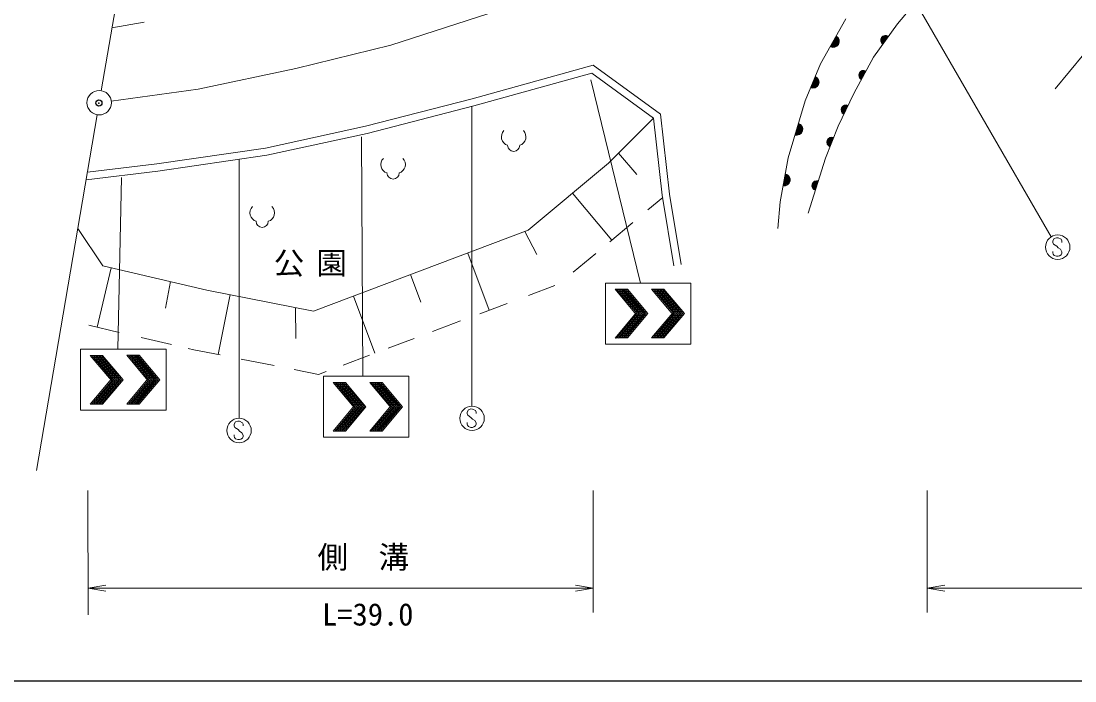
# Model space of a CAD drawing. Units: millimetres, scale not verified. Extents: x 40000 to 680000, y 20000 to 380000.
# Drawn here: x 274169 to 360454, y 205000 to 259059 of the extents above; entities that cross this region are included whole.
import ezdxf
from ezdxf.enums import TextEntityAlignment as Align

# ---------------------------------------------------------------- set-up
doc = ezdxf.new("R2010")
doc.units = ezdxf.units.MM
doc.header["$LTSCALE"] = 1000
doc.header["$PDMODE"] = 32
doc.header["$PDSIZE"] = 500
doc.linetypes.add('CHAIN', pattern=[18.5, 12, -1.5, 3.5, -1.5])
for name, color, linetype, lineweight in [('M-BGD', 7, 'Continuous', 13), ('M-BMK', 2, 'CHAIN', 13), ('M-BMK-SRVR', 3, 'Continuous', 13), ('M-STR-HTXT', 7, 'Continuous', 13), ('M-STR-STR3', 7, 'Continuous', 13), ('M-STR-STRC', 7, 'Continuous', 13), ('M-TTL-BAND', 7, 'Continuous', 25)]:
    doc.layers.add(name, color=color, linetype=linetype, lineweight=lineweight)
doc.layers.add('M-OTRS', color=6, linetype='Continuous')
doc.styles.add('ＭＳ ゴシック', font='')
doc.styles.get('ＭＳ ゴシック').set_extended_font_data('MS Gothic')

# ---------------------------------------------------------------- blocks, each defined once
blk = doc.blocks.new('open_arrow')
at = {"color": 0, "linetype": 'Continuous', "lineweight": -2}
blk.add_lwpolyline([(7.5, 1.25), (0, 0), (7.5, -1.25)], dxfattribs=at)

msp = doc.modelspace()

# ---------------------------------------------------------------- linework, layer by layer
at = {"layer": 'M-BGD'}
for p, q in [((348709, 262138), (345926, 258835)), ((281609, 258510), (284247, 258980)), ((339627, 255563), (341706, 259232)), ((345926, 258835), (343969, 256114)), ((358846, 253510), (362367, 257789)), ((311096, 252695), (321015, 255451)), ((321015, 255451), (326523, 251434)), ((338374, 252535), (339627, 255563)), ((343969, 256114), (342349, 253117)), ((311252, 252116), (320896, 254795)), ((320896, 254795), (325956, 251105)), ((342349, 253117), (341065, 250456)), ((302362, 250436), (311096, 252695)), ((302501, 249853), (311252, 252116)), ((336967, 247856), (338374, 252535)), ((322278, 247420), (325956, 251105)), ((325956, 251105), (326671, 244795)), ((326523, 251434), (327265, 244877)), ((294178, 248657), (302362, 250436)), ((341065, 250456), (340025, 247826)), ((294286, 248066), (302501, 249853)), ((285277, 247350), (294178, 248657)), ((285356, 246755), (294286, 248066)), ((324580, 246494), (323092, 248235)), ((336325, 244248), (336967, 247856)), ((340025, 247826), (338619, 243331)), ((279595, 246670), (285277, 247350)), ((315690, 241918), (322278, 247420)), ((279490, 246053), (285356, 246755)), ((322526, 241113), (319321, 244950)), ((325498, 243595), (326703, 244601)), ((326671, 244795), (327624, 239020)), ((327265, 244877), (328216, 239118)), ((336142, 242077), (336325, 244248)), ((322363, 240977), (324263, 242563)), ((278813, 242076), (280861, 239005)), ((298100, 235296), (315690, 241918)), ((316403, 239942), (315419, 241817)), ((312502, 235376), (310740, 240055)), ((319376, 238482), (321217, 240020)), ((280404, 233977), (281539, 238847)), ((280861, 239005), (289369, 237023)), ((306888, 236020), (306061, 238293)), ((285993, 235540), (286408, 237712)), ((315719, 236587), (317867, 237395)), ((289369, 237023), (298100, 235296)), ((290310, 231740), (291279, 236645)), ((303143, 231852), (301381, 236532)), ((296656, 233055), (296645, 235584)), ((311728, 235084), (313965, 235926)), ((279726, 234135), (282212, 233556)), ((307864, 233630), (310152, 234491)), ((283989, 233142), (286478, 232562)), ((304219, 232258), (306366, 233066)), ((287857, 232241), (288316, 232134)), ((288316, 232134), (290461, 231710)), ((292199, 231366), (294903, 230832)), ((300542, 230873), (302695, 231684)), ((296532, 230510), (298528, 230115)), ((298528, 230115), (299145, 230347))]:
    msp.add_line(p, q, dxfattribs=at)
for centre, radius, start, end in [((340667, 257398), 500, 240.46628, 60.46628), ((340667, 257398), 500, 240.46628, 60.46628), ((340667, 257398), 450, 240.46628, 60.46628), ((340667, 257398), 400, 240.46628, 60.46628), ((340667, 257398), 350, 240.46628, 60.46628), ((340667, 257398), 300, 240.46628, 60.46628), ((340667, 257398), 250, 240.46628, 60.46628), ((340667, 257398), 200, 240.46628, 60.46628), ((340667, 257398), 150, 240.46628, 60.46628), ((340667, 257398), 100, 240.46628, 60.46628), ((340667, 257398), 50, 240.46628, 60.46628), ((344948, 257474), 400, 54.2851, 234.2851), ((344948, 257474), 400, 54.2851, 234.2851), ((344948, 257474), 350, 54.2851, 234.2851), ((344948, 257474), 300, 54.2851, 234.2851), ((344948, 257474), 250, 54.2851, 234.2851), ((344948, 257474), 200, 54.2851, 234.2851), ((344948, 257474), 150, 54.2851, 234.2851), ((344948, 257474), 100, 54.2851, 234.2851), ((344948, 257474), 50, 54.2851, 234.2851), ((343159, 254615), 400, 61.59981, 241.59981), ((343159, 254615), 400, 61.59981, 241.59981), ((343159, 254615), 350, 61.59981, 241.59981), ((343159, 254615), 300, 61.59981, 241.59981), ((343159, 254615), 250, 61.59981, 241.59981), ((343159, 254615), 200, 61.59981, 241.59981), ((343159, 254615), 150, 61.59981, 241.59981), ((343159, 254615), 100, 61.59981, 241.59981), ((343159, 254615), 50, 61.59981, 241.59981), ((339000, 254049), 500, 247.50859, 67.50859), ((339000, 254049), 500, 247.50859, 67.50859), ((339000, 254049), 450, 247.50859, 67.50859), ((339000, 254049), 400, 247.50859, 67.50859), ((339000, 254049), 350, 247.50859, 67.50859), ((339000, 254049), 300, 247.50859, 67.50859), ((339000, 254049), 250, 247.50859, 67.50859), ((339000, 254049), 200, 247.50859, 67.50859), ((339000, 254049), 150, 247.50859, 67.50859), ((339000, 254049), 100, 247.50859, 67.50859), ((339000, 254049), 50, 247.50859, 67.50859), ((341707, 251786), 400, 64.23573, 244.23573), ((341707, 251786), 400, 64.23573, 244.23573), ((341707, 251786), 350, 64.23573, 244.23573), ((341707, 251786), 300, 64.23573, 244.23573), ((341707, 251786), 250, 64.23573, 244.23573), ((341707, 251786), 200, 64.23573, 244.23573), ((341707, 251786), 150, 64.23573, 244.23573), ((341707, 251786), 100, 64.23573, 244.23573), ((341707, 251786), 50, 64.23573, 244.23573), ((337670, 250196), 500, 253.27146, 73.27146), ((337670, 250196), 500, 253.27146, 73.27146), ((337670, 250196), 450, 253.27146, 73.27146), ((337670, 250196), 400, 253.27146, 73.27146), ((337670, 250196), 350, 253.27146, 73.27146), ((337670, 250196), 300, 253.27146, 73.27146), ((337670, 250196), 250, 253.27146, 73.27146), ((337670, 250196), 200, 253.27146, 73.27146), ((337670, 250196), 150, 253.27146, 73.27146), ((337670, 250196), 100, 253.27146, 73.27146), ((337670, 250196), 50, 253.27146, 73.27146), ((314222, 249574), 727, 135.80082, 252.28196), ((314779, 249574), 727, 287.72816, 44.2093), ((340545, 249141), 400, 68.43375, 248.43375), ((340545, 249141), 400, 68.43375, 248.43375), ((340545, 249141), 350, 68.43375, 248.43375), ((340545, 249141), 300, 68.43375, 248.43375), ((340545, 249141), 250, 68.43375, 248.43375), ((314501, 248881), 500, 180.00513, 0.00498), ((340545, 249141), 200, 68.43375, 248.43375), ((340545, 249141), 150, 68.43375, 248.43375), ((340545, 249141), 100, 68.43375, 248.43375), ((340545, 249141), 50, 68.43375, 248.43375), ((304351, 247305), 727, 135.80082, 252.28196), ((304908, 247305), 727, 287.72816, 44.2093), ((304629, 246613), 500, 180.00513, 0.00498), ((336646, 246052), 500, 259.914, 79.914), ((336646, 246052), 500, 259.914, 79.914), ((336646, 246052), 450, 259.914, 79.914), ((336646, 246052), 400, 259.914, 79.914), ((336646, 246052), 350, 259.914, 79.914), ((336646, 246052), 300, 259.914, 79.914), ((336646, 246052), 250, 259.914, 79.914), ((336646, 246052), 200, 259.914, 79.914), ((336646, 246052), 150, 259.914, 79.914), ((336646, 246052), 100, 259.914, 79.914), ((336646, 246052), 50, 259.914, 79.914), ((339322, 245578), 400, 72.62884, 252.62884), ((339322, 245578), 400, 72.62884, 252.62884), ((339322, 245578), 350, 72.62884, 252.62884), ((339322, 245578), 300, 72.62884, 252.62884), ((339322, 245578), 250, 72.62884, 252.62884), ((339322, 245578), 200, 72.62884, 252.62884), ((339322, 245578), 150, 72.62884, 252.62884), ((339322, 245578), 100, 72.62884, 252.62884), ((339322, 245578), 50, 72.62884, 252.62884), ((293635, 243347), 727, 135.80082, 252.28196), ((294192, 243347), 727, 287.72816, 44.2093), ((293913, 242654), 500, 180.00513, 0.00498)]:
    msp.add_arc(centre, radius, start, end, dxfattribs=at)
at = {"layer": 'M-BMK'}
for p, q in [((304430, 257088), (315168, 260551)), ((296659, 255180), (304430, 257088)), ((288676, 253484), (296659, 255180)), ((281555, 252506), (288676, 253484))]:
    msp.add_line(p, q, dxfattribs=at)
at = {"layer": 'M-BMK-SRVR'}
for p, q in [((280732, 253356), (288068, 296474)), ((275440, 222251), (280397, 251384))]:
    msp.add_line(p, q, dxfattribs=at)
msp.add_circle((280564, 252370), 1000, dxfattribs=at)
at = {"layer": 'M-OTRS'}
msp.add_point((280539, 252346), dxfattribs=at)
at = {"layer": 'M-STR-STR3'}
for p, q in [((279648, 220600), (279649, 210423)), ((321018, 220603), (321019, 210603)), ((348346, 220606), (348347, 210606)), ((279649, 212600), (321018, 212603)), ((348346, 212606), (568226, 212625))]:
    msp.add_line(p, q, dxfattribs=at)
at = {"layer": 'M-STR-STRC'}
for p, q in [((345524, 263856), (358504, 241379)), ((320813, 254248), (324877, 237595)), ((311086, 252073), (311088, 227516)), ((302039, 249569), (302164, 229960)), ((292012, 247732), (292013, 226516)), ((282403, 246243), (282097, 232174)), ((358763, 241236), (358639, 241052)), ((358639, 241052), (358642, 240920)), ((358642, 240920), (358705, 240791)), ((358705, 240791), (358961, 240609)), ((358955, 241302), (358763, 241236)), ((359077, 241299), (358955, 241302)), ((359327, 241181), (359077, 241299)), ((359390, 241049), (359327, 241181)), ((359390, 240920), (359390, 241049)), ((358642, 240072), (358640, 240193)), ((358682, 239969), (358642, 240072)), ((358766, 239859), (358682, 239969)), ((358961, 240609), (359090, 240478)), ((359090, 240478), (359269, 240362)), ((359330, 239919), (359187, 239827)), ((359269, 240362), (359395, 240162)), ((359390, 240051), (359330, 239919)), ((359395, 240162), (359390, 240051)), ((358953, 239798), (358766, 239859)), ((359087, 239798), (358953, 239798)), ((359187, 239827), (359087, 239798)), ((322009, 237594), (329009, 237596)), ((322009, 237594), (322011, 232594)), ((329009, 237596), (329011, 232596)), ((323813, 237095), (322799, 237094)), ((322799, 237094), (324532, 235031)), ((322930, 237094), (324609, 235095)), ((323060, 237094), (324739, 235095)), ((323191, 237095), (324870, 235095)), ((323321, 237095), (325000, 235095)), ((323452, 237095), (325131, 235095)), ((323552, 237095), (325230, 235095)), ((323682, 237095), (325361, 235095)), ((323813, 237095), (325491, 235095)), ((326807, 237096), (325793, 237095)), ((325793, 237095), (327526, 235032)), ((325924, 237095), (327602, 235096)), ((326054, 237095), (327733, 235096)), ((326185, 237095), (327864, 235096)), ((326315, 237095), (327994, 235096)), ((326446, 237096), (328125, 235096)), ((326545, 237096), (328224, 235096)), ((326676, 237096), (328355, 235096)), ((326807, 237096), (328485, 235096)), ((324532, 235159), (322800, 233094)), ((324609, 235095), (322931, 233094)), ((324739, 235095), (323061, 233094)), ((324870, 235095), (323192, 233095)), ((325000, 235095), (323323, 233095)), ((325131, 235095), (323453, 233095)), ((325230, 235095), (323553, 233095)), ((325361, 235095), (323683, 233095)), ((325491, 235095), (323814, 233095)), ((327526, 235160), (325794, 233095)), ((327602, 235096), (325925, 233095)), ((327733, 235096), (326055, 233095)), ((327864, 235096), (326186, 233095)), ((327994, 235096), (326316, 233095)), ((328125, 235096), (326447, 233096)), ((328224, 235096), (326547, 233096)), ((328355, 235096), (326677, 233096)), ((328485, 235096), (326808, 233096)), ((323814, 233095), (322800, 233094)), ((326808, 233096), (325794, 233095)), ((279044, 232174), (286044, 232176)), ((279044, 232174), (279046, 227174)), ((286044, 232176), (286046, 227176)), ((322011, 232594), (329011, 232596)), ((280848, 231674), (279834, 231674)), ((279834, 231674), (281567, 229610)), ((279965, 231674), (281644, 229674)), ((280095, 231674), (281774, 229674)), ((280226, 231674), (281905, 229674)), ((280356, 231674), (282035, 229674)), ((280487, 231674), (282166, 229675)), ((280587, 231674), (282265, 229675)), ((280717, 231674), (282396, 229675)), ((280848, 231674), (282527, 229675)), ((283842, 231675), (282828, 231675)), ((282828, 231675), (284561, 229611)), ((282959, 231675), (284638, 229675)), ((283089, 231675), (284768, 229675)), ((283220, 231675), (284899, 229675)), ((283350, 231675), (285029, 229675)), ((283481, 231675), (285160, 229675)), ((283581, 231675), (285259, 229675)), ((283711, 231675), (285390, 229675)), ((283842, 231675), (285520, 229676)), ((281567, 229739), (279836, 227674)), ((281644, 229674), (279966, 227674)), ((281774, 229674), (280097, 227674)), ((281905, 229674), (280227, 227674)), ((282035, 229674), (280358, 227674)), ((282166, 229675), (280488, 227674)), ((282265, 229675), (280588, 227674)), ((282396, 229675), (280718, 227674)), ((282527, 229675), (280849, 227674)), ((284561, 229740), (282829, 227675)), ((284638, 229675), (282960, 227675)), ((284768, 229675), (283091, 227675)), ((284899, 229675), (283221, 227675)), ((285029, 229675), (283352, 227675)), ((285160, 229675), (283482, 227675)), ((285259, 229675), (283582, 227675)), ((285390, 229675), (283712, 227675)), ((285520, 229676), (283843, 227675)), ((298927, 229959), (305927, 229961)), ((298927, 229959), (298928, 224959)), ((305927, 229961), (305928, 224961)), ((300730, 229460), (299717, 229460)), ((299717, 229460), (301450, 227396)), ((299847, 229460), (301526, 227460)), ((299978, 229460), (301657, 227460)), ((300108, 229460), (301787, 227460)), ((300239, 229460), (301918, 227460)), ((300369, 229460), (302048, 227460)), ((300469, 229460), (302148, 227460)), ((300600, 229460), (302278, 227460)), ((300730, 229460), (302409, 227460)), ((303724, 229461), (302711, 229460)), ((302711, 229460), (304443, 227397)), ((302841, 229461), (304520, 227461)), ((302972, 229461), (304651, 227461)), ((303102, 229461), (304781, 227461)), ((303233, 229461), (304912, 227461)), ((303363, 229461), (305042, 227461)), ((303463, 229461), (305142, 227461)), ((303594, 229461), (305272, 227461)), ((303724, 229461), (305403, 227461)), ((279046, 227174), (286046, 227176)), ((280849, 227674), (279836, 227674)), ((283843, 227675), (282829, 227675)), ((301449, 227524), (299718, 225460)), ((301526, 227460), (299849, 225460)), ((301657, 227460), (299979, 225460)), ((301787, 227460), (300110, 225460)), ((301918, 227460), (300240, 225460)), ((302048, 227460), (300371, 225460)), ((302148, 227460), (300470, 225460)), ((302278, 227460), (300601, 225460)), ((302409, 227460), (300731, 225460)), ((304443, 227525), (302712, 225460)), ((304520, 227461), (302842, 225461)), ((304651, 227461), (302973, 225461)), ((304781, 227461), (303104, 225461)), ((304912, 227461), (303234, 225461)), ((305042, 227461), (303365, 225461)), ((305142, 227461), (303464, 225461)), ((305272, 227461), (303595, 225461)), ((305403, 227461), (303725, 225461)), ((310809, 227212), (310685, 227028)), ((310685, 227028), (310688, 226896)), ((311001, 227278), (310809, 227212)), ((311122, 227276), (311001, 227278)), ((311372, 227157), (311122, 227276)), ((311436, 227026), (311372, 227157)), ((311436, 226896), (311436, 227026)), ((291734, 226213), (291611, 226028)), ((291927, 226278), (291734, 226213)), ((292048, 226276), (291927, 226278)), ((292298, 226157), (292048, 226276)), ((292361, 226026), (292298, 226157)), ((310688, 226048), (310685, 226170)), ((310688, 226896), (310751, 226767)), ((310751, 226767), (311006, 226586)), ((311006, 226586), (311136, 226454)), ((311136, 226454), (311315, 226338)), ((311315, 226338), (311441, 226138)), ((311441, 226138), (311436, 226027)), ((291611, 226028), (291613, 225896)), ((291613, 225896), (291676, 225767)), ((291676, 225767), (291932, 225586)), ((291932, 225586), (292061, 225454)), ((292061, 225454), (292240, 225338)), ((292240, 225338), (292366, 225138)), ((292361, 225897), (292361, 226026)), ((300731, 225460), (299718, 225460)), ((303725, 225461), (302712, 225460)), ((310727, 225946), (310688, 226048)), ((310812, 225835), (310727, 225946)), ((310999, 225775), (310812, 225835)), ((311133, 225775), (310999, 225775)), ((311233, 225804), (311133, 225775)), ((311375, 225896), (311233, 225804)), ((311436, 226027), (311375, 225896)), ((291613, 225049), (291611, 225170)), ((291653, 224946), (291613, 225049)), ((291737, 224835), (291653, 224946)), ((291924, 224775), (291737, 224835)), ((292058, 224775), (291924, 224775)), ((292158, 224804), (292058, 224775)), ((292301, 224896), (292158, 224804)), ((292361, 225028), (292301, 224896)), ((292366, 225138), (292361, 225028)), ((298928, 224959), (305928, 224961))]:
    msp.add_line(p, q, dxfattribs=at)
for centre in [(359047, 240539), (311093, 226516), (292018, 225516)]:
    msp.add_circle(centre, 1000, dxfattribs=at)
at = {"layer": 'M-TTL-BAND'}
msp.add_line((40000, 205000), (579000, 205000), dxfattribs=at)

# ---------------------------------------------------------------- block references
at = {"layer": 'M-STR-STR3', "xscale": 193, "yscale": 193}
for p in [(279649, 212600), (348346, 212606)]:
    msp.add_blockref('open_arrow', p, dxfattribs=at)
at = {"layer": 'M-STR-STR3', "xscale": 193, "yscale": 193, "rotation": 180}
msp.add_blockref('open_arrow', (321018, 212603), dxfattribs=at)

# ---------------------------------------------------------------- texts
at = {"layer": 'M-STR-HTXT', "insert": (294853, 239130), "char_height": 1833, "attachment_point": 4, "rotation": 0.005, "style": 'ＭＳ ゴシック'}
msp.add_mtext('\\T1.4;公園', dxfattribs=at)
at = {"layer": 'M-STR-STR3', "style": 'ＭＳ ゴシック'}
for s, p in [('側\u3000溝', (298440, 213676)), ('L=39.0', (298813, 208987))]:
    msp.add_text(s, height=1833, rotation=0.005, dxfattribs=at).set_placement(p, align=Align.BOTTOM_LEFT)

doc.saveas('drawing.dxf')
